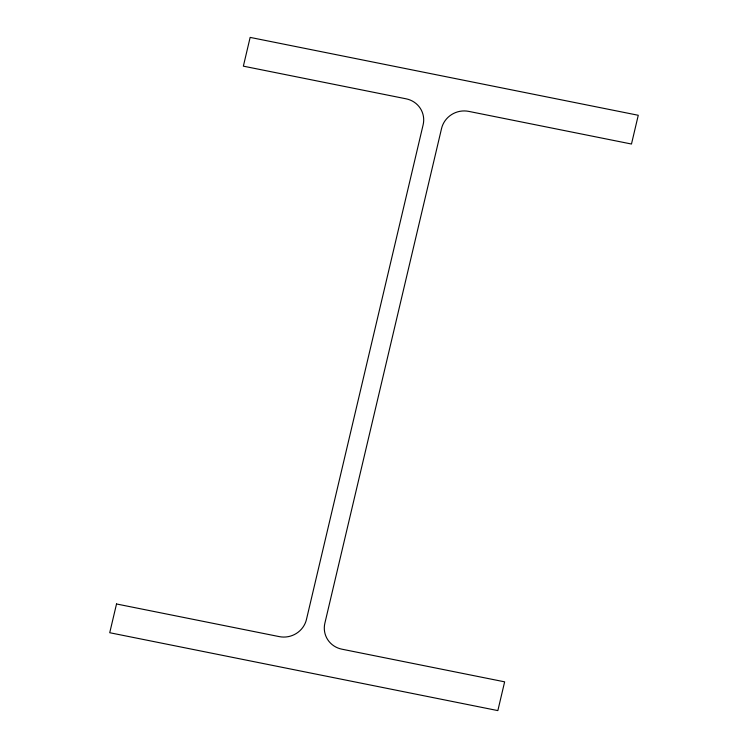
<?xml version="1.0" encoding="UTF-8"?>
<svg xmlns="http://www.w3.org/2000/svg" width="748" height="748" viewBox="0 0 748 748"><rect width="100%" height="100%" fill="white"/><g stroke="black" fill="none" stroke-linecap="round" stroke-linejoin="round"><path stroke-width="1.12" d="M116.52 603.973L109.732 632.724L497.85 710.6L504.638 681.839L341.873 649.18A22.767 21.926 -19.5 0 1 324.875 623.178L441.544 128.516A22.767 21.926 -19.5 0 1 468.725 111.377L631.48 144.027L638.268 115.276L250.15 37.4L243.362 66.161L406.127 98.82A22.767 21.926 -19.5 0 1 423.125 124.823L306.456 619.484A22.767 21.926 -19.5 0 1 279.275 636.623L116.52 603.973"/></g></svg>
